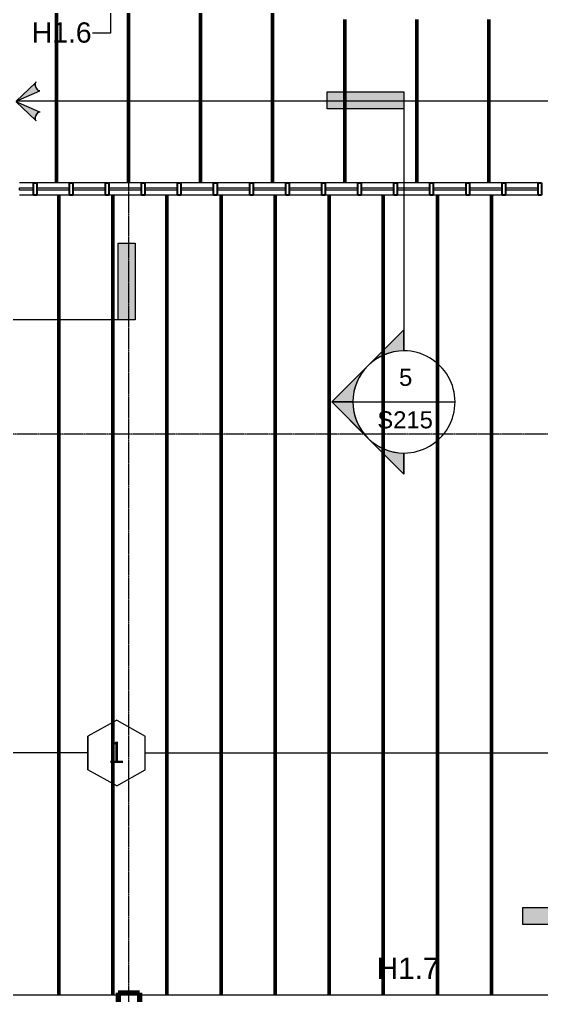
# Model space of a CAD drawing. Header units: inches. Extents: x -4036 to -1914, y 2 to 12338.
# Drawn here: x -3202.9 to -2971.2, y 11286 to 11719.2 of the extents above; entities that cross this region are included whole.
import ezdxf

# ---------------------------------------------------------------- set-up
doc = ezdxf.new("R2010")
doc.units = ezdxf.units.IN
doc.header["$MEASUREMENT"] = 0
doc.linetypes.add('Línea de rejilla', pattern=[0.875, 0.5, -0.125, 0.125, -0.125])
for name, color, linetype, lineweight in [('A-ANNO-NOTE', 131, 'Continuous', 9), ('A-DETL-GENF', 92, 'Continuous', 9), ('A-GLAZ-CURT', 52, 'Continuous', 9), ('A-GLAZ-CWMG', 51, 'Continuous', 9), ('G-ANNO-SYMB', 111, 'Continuous', 9), ('G-ANNO-TEXT', 231, 'Continuous', 9), ('S-BEAM', 12, 'Continuous', 9), ('S-BEAM-ANLY', 10, 'Continuous', 50), ('S-BEAM-IDEN', 2, 'Continuous', 9), ('S-COLS', 52, 'Continuous', 9), ('S-COLS-SYMB', 171, 'Continuous', 70), ('S-GRID', 1, 'Continuous', 9)]:
    doc.layers.add(name, color=color, linetype=linetype, lineweight=lineweight)
doc.styles.add('Arial', font='arial.ttf', dxfattribs={"height": 9.448819})
doc.styles.add('Arial_2', font='arial.ttf', dxfattribs={"height": 7.559055})
doc.styles.add('Arial_3', font='arial.ttf', dxfattribs={"height": 9})

# ---------------------------------------------------------------- blocks, each defined once
blk = doc.blocks.new('System Panel - PlyWood-764936-FRAMING PLAN - 2ND FLOOR')
at = {"layer": 'A-GLAZ-CURT', "lineweight": 18}
for p, q in [((-7.25, -0.5), (-7.25, 0.5)), ((-7.25, 0.5), (7.25, 0.5)), ((7.25, 0.5), (7.25, -0.5)), ((7.25, -0.5), (-7.25, -0.5))]:
    blk.add_line(p, q, dxfattribs=at)
blk = doc.blocks.new('Rectangular Mullion - 5 1_2_-1286325-FRAMING PLAN - 2ND FLOOR')
at = {"layer": 'A-GLAZ-CWMG'}
for p, q in [((-3196.72, 11646.74), (-3202.87, 11646.74)), ((-3196.72, 11641.24), (-3202.87, 11641.24))]:
    blk.add_line(p, q, dxfattribs=at)
blk = doc.blocks.new('Rectangular Mullion - 5 1_2_-748981-FRAMING PLAN - 2ND FLOOR')
at = {"layer": 'A-GLAZ-CWMG'}
for p, q in [((-2522.7, 11828.21), (-2522.7, 11813.71)), ((-2517.2, 11828.21), (-2517.2, 11813.71))]:
    blk.add_line(p, q, dxfattribs=at)
blk = doc.blocks.new('Rectangular Mullion - 5 1_2_-748984-FRAMING PLAN - 2ND FLOOR')
at = {"layer": 'A-GLAZ-CWMG', "lineweight": 25}
for p, q in [((0.75, 2.75), (-0.75, 2.75)), ((-0.75, 2.75), (-0.75, -2.75)), ((0.75, -2.75), (0.75, 2.75)), ((-0.75, -2.75), (0.75, -2.75))]:
    blk.add_line(p, q, dxfattribs=at)
blk = doc.blocks.new('Madera-Pilar - 235 x 235-1148042-FRAMING PLAN - 2ND FLOOR')
at = {"layer": 'S-COLS-SYMB'}
for p, q in [((-4.75, 4.75), (-4.75, -4.75)), ((-4.75, 4.75), (4.75, 4.75)), ((4.75, 4.75), (4.75, -4.75)), ((-4.75, -4.75), (4.75, -4.75))]:
    blk.add_line(p, q, dxfattribs=at)
blk = doc.blocks.new('TRUSS - 22_-V55-FRAMING PLAN - 2ND FLOOR')
at = {"layer": 'S-BEAM'}
for p, q in [((162.3125, 0), (-192.8, 0)), ((192.8, 0), (170.1875, 0))]:
    blk.add_line(p, q, dxfattribs=at)
blk = doc.blocks.new('System Panel - PlyWood-1547489-FRAMING PLAN - 2ND FLOOR')
at = {"layer": 'A-GLAZ-CURT', "lineweight": 18}
for p, q in [((-3.07, -0.5), (-3.07, 0.5)), ((-3.07, 0.5), (3.07, 0.5)), ((3.07, 0.5), (3.07, -0.5)), ((3.07, -0.5), (-3.07, -0.5))]:
    blk.add_line(p, q, dxfattribs=at)
blk = doc.blocks.new('TRUSSES - TRUSSES-1503725-FRAMING PLAN - 2ND FLOOR')
at = {"layer": 'A-DETL-GENF'}
h = blk.add_hatch(color=256, dxfattribs=at)
h.paths.add_polyline_path([(372.17, 8.4), (372.29, 8.01), (372.31, 7.9), (372.28, 7.25), (372.08, 6.53), (371.74, 5.84), (371.31, 5.27), (370.85, 4.9), (370.62, 4.81), (370.41, 4.79), (370.22, 4.83), (380.77, 0.23), (372.57, 8.01)], flags=0)
h.paths.add_polyline_path([(380.77, 0), (370.41, -4.56), (370.62, -4.59), (370.85, -4.68), (371.08, -4.83), (371.54, -5.31), (371.93, -5.95), (372.2, -6.66), (372.31, -7.36), (372.26, -7.95), (372.17, -8.17)], flags=0)
for p, q in [((370.22, 4.83), (380.77, 0.23)), ((372.17, 8.4), (371.89, 8.66)), ((380.77, 0.23), (372.17, 8.4)), ((12.85, 0), (380.77, 0)), ((380.77, 0), (370.22, -4.6)), ((372.17, -8.17), (380.77, 0)), ((372.17, -8.17), (371.89, -8.43))]:
    blk.add_line(p, q, dxfattribs=at)
for centre, major_axis, start_param, end_param in [((371.06, 6.74), (0.84, 1.91), 3.141593, 3.652293), ((371.06, 6.74), (0.84, 1.91), 3.673425, 4.171554), ((371.06, 6.74), (0.84, 1.91), 4.203055, 4.696194), ((371.06, 6.74), (0.84, 1.91), 5.767326, 6.283185), ((371.06, 6.74), (0.84, 1.91), 4.729651, 5.224453), ((371.06, 6.74), (0.84, 1.91), 5.251857, 5.755279), ((371.06, -6.52), (-0.84, 1.91), 5.772485, 6.283185), ((371.06, -6.52), (-0.84, 1.91), 5.253224, 5.751353), ((371.06, -6.52), (-0.84, 1.91), 4.728584, 5.221723), ((371.06, -6.52), (-0.84, 1.91), 3.141593, 3.657452), ((371.06, -6.52), (-0.84, 1.91), 4.200325, 4.695127), ((371.06, -6.52), (-0.84, 1.91), 3.669499, 4.172921)]:
    blk.add_ellipse(centre, major_axis=major_axis, ratio=0.493649, start_param=start_param, end_param=end_param, dxfattribs=at)
for points, knots in [([(372.17, 8.4), (372.2, 8.33), (372.26, 8.18), (372.33, 7.82), (372.31, 7.26), (372.1, 6.52), (371.77, 5.84), (371.37, 5.3), (370.96, 4.94), (370.62, 4.79), (370.38, 4.78), (370.27, 4.81), (370.22, 4.83)], [0, 0, 0, 0, 0.066667, 0.133333, 0.266667, 0.4, 0.533333, 0.65, 0.766667, 0.883333, 0.941667, 1, 1, 1, 1]), ([(370.22, -4.6), (370.28, -4.58), (370.4, -4.55), (370.62, -4.57), (370.84, -4.67), (371.16, -4.87), (371.55, -5.28), (371.95, -5.93), (372.25, -6.73), (372.34, -7.41), (372.28, -7.9), (372.21, -8.09), (372.17, -8.17)], [0, 0, 0, 0, 0.066667, 0.133333, 0.2, 0.266667, 0.4, 0.533333, 0.666667, 0.833333, 0.916667, 1, 1, 1, 1])]:
    blk.add_open_spline(points, degree=3, knots=knots, dxfattribs=at)
blk = doc.blocks.new('TRUSSES - TRUSSES-1318064-FRAMING PLAN - 2ND FLOOR')
at = {"layer": 'A-DETL-GENF'}
for p, q in [((0, 14.61), (-12.61, 7.43)), ((0, 14.61), (12.85, 7.43)), ((-12.61, 7.43), (-12.61, -7.43)), ((12.85, -7.43), (12.85, 7.43)), ((12.85, 7.43), (12.85, -7.43)), ((-12.61, 0), (-241.5, 0)), ((12.85, 0), (241.5, 0)), ((0, -14.56), (-12.61, -7.43)), ((0, -14.56), (12.85, -7.43))]:
    blk.add_line(p, q, dxfattribs=at)
blk = doc.blocks.new('Vista de diseño - Extremo final de sección - Rellenado-14997-FRAMING PLAN - 2ND FLOOR')
at = {"layer": 'G-ANNO-SYMB'}
blk.add_hatch(color=256, dxfattribs=at).paths.add_polyline_path([(0, 0.3543), (0, 0), (-0.0787, 0), (-0.0787, 0.3543)], flags=0)
for p, q in [((0, 0.3543), (-0.0787, 0.3543)), ((-0.0787, 0.3543), (-0.0787, 0)), ((0, 0), (0, 0.3543)), ((-0.0787, 0), (0, 0))]:
    blk.add_line(p, q, dxfattribs=at)
blk = doc.blocks.new('Vista de diseño - Extremo inicial de sección - Rellenado-1561-FRAMING PLAN - 2ND FLOOR')
at = {"layer": 'G-ANNO-SYMB'}
h = blk.add_hatch(color=256, dxfattribs=at)
edge = h.paths.add_edge_path(flags=0)
edge.add_line((-0.2362, 0.3341), (-0.2362, 0.2362))
edge.add_arc((-0.2362, 0), 0.2362, 90, 135)
edge.add_line((-0.4033, 0.167), (-0.2362, 0.3341))
h = blk.add_hatch(color=256, dxfattribs=at)
edge = h.paths.add_edge_path(flags=0)
edge.add_line((-0.2362, 0.3341), (-0.0692, 0.167))
edge.add_arc((-0.2362, 0), 0.2362, 45, 90)
edge.add_line((-0.2362, 0.2362), (-0.2362, 0.3341))
h = blk.add_hatch(color=256, dxfattribs=at)
edge = h.paths.add_edge_path(flags=0)
edge.add_line((-0.5703, 0), (-0.4033, 0.167))
edge.add_arc((-0.2362, 0), 0.2362, 135, 180)
edge.add_line((-0.4724, 0), (-0.5703, 0))
h = blk.add_hatch(color=256, dxfattribs=at)
edge = h.paths.add_edge_path(flags=0)
edge.add_line((0.0978, 0), (0, 0))
edge.add_arc((-0.2362, 0), 0.2362, 360, 405)
edge.add_line((-0.0692, 0.167), (0.0978, 0))
for p, q in [((-0.2362, 0.3341), (-0.5703, 0)), ((-0.2362, 0.3341), (-0.4033, 0.167)), ((-0.2362, 0.3341), (0.0978, 0)), ((-0.2362, 0.2362), (-0.2362, 0.3341)), ((-0.2362, 0.3341), (-0.2362, 0.2362)), ((-0.0692, 0.167), (-0.2362, 0.3341)), ((-0.4033, 0.167), (-0.5703, 0)), ((0.0978, 0), (-0.0692, 0.167)), ((-0.5703, 0), (-0.4724, 0)), ((0, 0), (0.0978, 0)), ((-0.4724, 0), (-0.5703, 0)), ((0, 0), (0.0978, 0))]:
    blk.add_line(p, q, dxfattribs=at)
for start, end in [(360, 180), (90, 135), (45, 90), (135, 180), (360, 45), (180, 360)]:
    blk.add_arc((-0.2362, 0), 0.2362, start, end, dxfattribs=at)

msp = doc.modelspace()

# ---------------------------------------------------------------- linework, layer by layer
at = {"layer": 'G-ANNO-SYMB'}
for p, q in [((-3032.26, 11679.57), (-3032.26, 11572.15)), ((-3159.05, 11585.88), (-3243.91, 11585.88)), ((-3054.93, 11549.47), (-3009.58, 11549.47))]:
    msp.add_line(p, q, dxfattribs=at)
at = {"layer": 'S-BEAM'}
msp.add_line((-2811.43, 11286.13), (-3483.32, 11286.13), dxfattribs=at)
at = {"layer": 'S-BEAM-ANLY', "color": 7}
for p, q in [((-3186.53, 11737.24), (-3186.53, 11714.61)), ((-3154.53, 11737.24), (-3154.53, 11714.61)), ((-3122.53, 11737.24), (-3122.53, 11714.61)), ((-3090.53, 11737.24), (-3090.53, 11714.61)), ((-3058.53, 11719.24), (-3058.53, 11701.11)), ((-3026.53, 11719.24), (-3026.53, 11701.11)), ((-2994.53, 11719.24), (-2994.53, 11701.11)), ((-3186.53, 11714.61), (-3186.53, 11669.36)), ((-3154.53, 11714.61), (-3154.53, 11669.36)), ((-3122.53, 11714.61), (-3122.53, 11669.36)), ((-3090.53, 11714.61), (-3090.53, 11669.36)), ((-3058.53, 11701.11), (-3058.53, 11664.86)), ((-3026.53, 11701.11), (-3026.53, 11664.86)), ((-2994.53, 11701.11), (-2994.53, 11664.86)), ((-3186.53, 11669.36), (-3186.53, 11646.74)), ((-3154.53, 11669.36), (-3154.53, 11646.74)), ((-3122.53, 11669.36), (-3122.53, 11646.74)), ((-3090.53, 11669.36), (-3090.53, 11646.74)), ((-3058.53, 11664.86), (-3058.53, 11646.74)), ((-3026.53, 11664.86), (-3026.53, 11646.74)), ((-2994.53, 11664.86), (-2994.53, 11646.74)), ((-3185.44, 11641.24), (-3185.44, 11611.24)), ((-3161.44, 11641.24), (-3161.44, 11611.24)), ((-3137.44, 11641.24), (-3137.44, 11611.24)), ((-3113.44, 11641.24), (-3113.44, 11611.24)), ((-3089.44, 11641.24), (-3089.44, 11611.24)), ((-3065.44, 11641.24), (-3065.44, 11611.24)), ((-3041.44, 11641.24), (-3041.44, 11611.24)), ((-3017.44, 11641.24), (-3017.44, 11611.24)), ((-2993.44, 11641.24), (-2993.44, 11611.24)), ((-3185.44, 11611.24), (-3185.44, 11286.13)), ((-3161.44, 11611.24), (-3161.44, 11286.13)), ((-3137.44, 11611.24), (-3137.44, 11286.13)), ((-3113.44, 11611.24), (-3113.44, 11286.13)), ((-3089.44, 11611.24), (-3089.44, 11286.13)), ((-3065.44, 11611.24), (-3065.44, 11286.13)), ((-3041.44, 11611.24), (-3041.44, 11286.13)), ((-3017.44, 11611.24), (-3017.44, 11286.13)), ((-2993.44, 11611.24), (-2993.44, 11286.13))]:
    msp.add_line(p, q, dxfattribs=at)
at = {"layer": 'S-BEAM-IDEN'}
for p, q in [((-3162.43, 11740.59), (-3162.43, 11713.2)), ((-3162.43, 11713.2), (-3170.43, 11713.2))]:
    msp.add_line(p, q, dxfattribs=at)
at = {"layer": 'S-GRID', "linetype": 'Línea de rejilla'}
for p, q in [((-3154.32, 9786.33), (-3154.32, 12288.56)), ((-1959.43, 11535.19), (-3987.13, 11535.19))]:
    msp.add_line(p, q, dxfattribs=at)

# ---------------------------------------------------------------- block references
at = {"layer": 'A-DETL-GENF', "rotation": 180}
for name, p in [('TRUSSES - TRUSSES-1503725-FRAMING PLAN - 2ND FLOOR', (-2823.61, 11682.99)), ('TRUSSES - TRUSSES-1318064-FRAMING PLAN - 2ND FLOOR', (-3159.69, 11393.63))]:
    msp.add_blockref(name, p, dxfattribs=at)
at = {"layer": 'A-GLAZ-CURT', "rotation": 180}
for name, p in [('System Panel - PlyWood-1547489-FRAMING PLAN - 2ND FLOOR', (-3199.8, 11643.99)), ('System Panel - PlyWood-764936-FRAMING PLAN - 2ND FLOOR', (-3187.97, 11643.99)), ('System Panel - PlyWood-764936-FRAMING PLAN - 2ND FLOOR', (-3171.97, 11643.99)), ('System Panel - PlyWood-764936-FRAMING PLAN - 2ND FLOOR', (-3155.97, 11643.99)), ('System Panel - PlyWood-764936-FRAMING PLAN - 2ND FLOOR', (-3139.97, 11643.99)), ('System Panel - PlyWood-764936-FRAMING PLAN - 2ND FLOOR', (-3123.97, 11643.99)), ('System Panel - PlyWood-764936-FRAMING PLAN - 2ND FLOOR', (-3107.97, 11643.99)), ('System Panel - PlyWood-764936-FRAMING PLAN - 2ND FLOOR', (-3091.97, 11643.99)), ('System Panel - PlyWood-764936-FRAMING PLAN - 2ND FLOOR', (-3075.97, 11643.99)), ('System Panel - PlyWood-764936-FRAMING PLAN - 2ND FLOOR', (-3059.97, 11643.99)), ('System Panel - PlyWood-764936-FRAMING PLAN - 2ND FLOOR', (-3043.97, 11643.99)), ('System Panel - PlyWood-764936-FRAMING PLAN - 2ND FLOOR', (-3027.97, 11643.99)), ('System Panel - PlyWood-764936-FRAMING PLAN - 2ND FLOOR', (-3011.97, 11643.99)), ('System Panel - PlyWood-764936-FRAMING PLAN - 2ND FLOOR', (-2995.97, 11643.99)), ('System Panel - PlyWood-764936-FRAMING PLAN - 2ND FLOOR', (-2979.97, 11643.99))]:
    msp.add_blockref(name, p, dxfattribs=at)
at = {"layer": 'A-GLAZ-CWMG'}
msp.add_blockref('Rectangular Mullion - 5 1_2_-1286325-FRAMING PLAN - 2ND FLOOR', (0, 0), dxfattribs=at)
at = {"layer": 'A-GLAZ-CWMG', "extrusion": (0, 0, -1)}
for p in [(3195.97, 11643.99), (3179.97, 11643.99), (3163.97, 11643.99), (3147.97, 11643.99), (3131.97, 11643.99), (3115.97, 11643.99), (3099.97, 11643.99), (3083.97, 11643.99), (3067.97, 11643.99), (3051.97, 11643.99), (3035.97, 11643.99), (3019.97, 11643.99), (3003.97, 11643.99), (2987.97, 11643.99), (2971.97, 11643.99)]:
    msp.add_blockref('Rectangular Mullion - 5 1_2_-748984-FRAMING PLAN - 2ND FLOOR', p, dxfattribs=at)
at = {"layer": 'A-GLAZ-CWMG', "rotation": 270}
for p in [(-15008.94, 9124.04), (-14992.94, 9124.04), (-14976.94, 9124.04), (-14960.94, 9124.04), (-14944.94, 9124.04), (-14928.94, 9124.04), (-14912.94, 9124.04), (-14896.94, 9124.04), (-14880.94, 9124.04), (-14864.94, 9124.04), (-14848.94, 9124.04), (-14832.94, 9124.04), (-14816.94, 9124.04), (-14800.94, 9124.04)]:
    msp.add_blockref('Rectangular Mullion - 5 1_2_-748981-FRAMING PLAN - 2ND FLOOR', p, dxfattribs=at)
at = {"layer": 'G-ANNO-SYMB', "extrusion": (0, 0, -1), "xscale": 95.99999999999994, "yscale": 95.99999999999994, "zscale": 95.99999999999994}
for p, rotation in [((3032.26, 11679.57), 270.0000000000003), ((2945.54, 11317.51), 270.0000000000002)]:
    msp.add_blockref('Vista de diseño - Extremo final de sección - Rellenado-14997-FRAMING PLAN - 2ND FLOOR', p, dxfattribs=dict(at, rotation=rotation))
msp.add_blockref('Vista de diseño - Extremo final de sección - Rellenado-14997-FRAMING PLAN - 2ND FLOOR', (3159.05, 11585.88), dxfattribs=at)
at = {"layer": 'G-ANNO-SYMB', "xscale": 95.99999999999994, "yscale": 95.99999999999994, "zscale": 95.99999999999994, "rotation": 89.99999999999947}
msp.add_blockref('Vista de diseño - Extremo inicial de sección - Rellenado-1561-FRAMING PLAN - 2ND FLOOR', (-3032.26, 11572.15), dxfattribs=at)
at = {"layer": 'S-BEAM', "rotation": 270}
for p in [(-3185.44, 11448.44), (-3161.44, 11448.44), (-3137.44, 11448.44), (-3113.44, 11448.44), (-3089.44, 11448.44), (-3065.44, 11448.44), (-3041.44, 11448.44), (-3017.44, 11448.44), (-2993.44, 11448.44)]:
    msp.add_blockref('TRUSS - 22_-V55-FRAMING PLAN - 2ND FLOOR', p, dxfattribs=at)
at = {"layer": 'S-COLS'}
msp.add_blockref('Madera-Pilar - 235 x 235-1148042-FRAMING PLAN - 2ND FLOOR', (-3154.32, 11282.44), dxfattribs=at)

# ---------------------------------------------------------------- texts
at = {"layer": 'A-ANNO-NOTE', "insert": (-3163.6, 11398.68), "char_height": 9.45, "width": 8.787, "attachment_point": 1, "style": 'Arial'}
msp.add_mtext('1', dxfattribs=at)
at = {"layer": 'G-ANNO-SYMB', "attachment_point": 1, "style": 'Arial_2'}
for s, insert, char_height, width in [('5', (-3034.44, 11564.17), 7.56, 7.272), ('S215', (-3044.08, 11545.31), 7.559, 30.603)]:
    msp.add_mtext(s, dxfattribs=dict(at, insert=insert, char_height=char_height, width=width))
at = {"layer": 'G-ANNO-TEXT', "color": 7, "insert": (-3044.39, 11302.78), "char_height": 9.449, "width": 33.633, "attachment_point": 1, "style": 'Arial'}
msp.add_mtext('H1.7', dxfattribs=at)
at = {"layer": 'S-BEAM-IDEN', "insert": (-3197.45, 11717.98), "char_height": 9, "width": 32.421, "attachment_point": 1, "style": 'Arial_3'}
msp.add_mtext('H1.6', dxfattribs=at)

doc.saveas('drawing.dxf')
